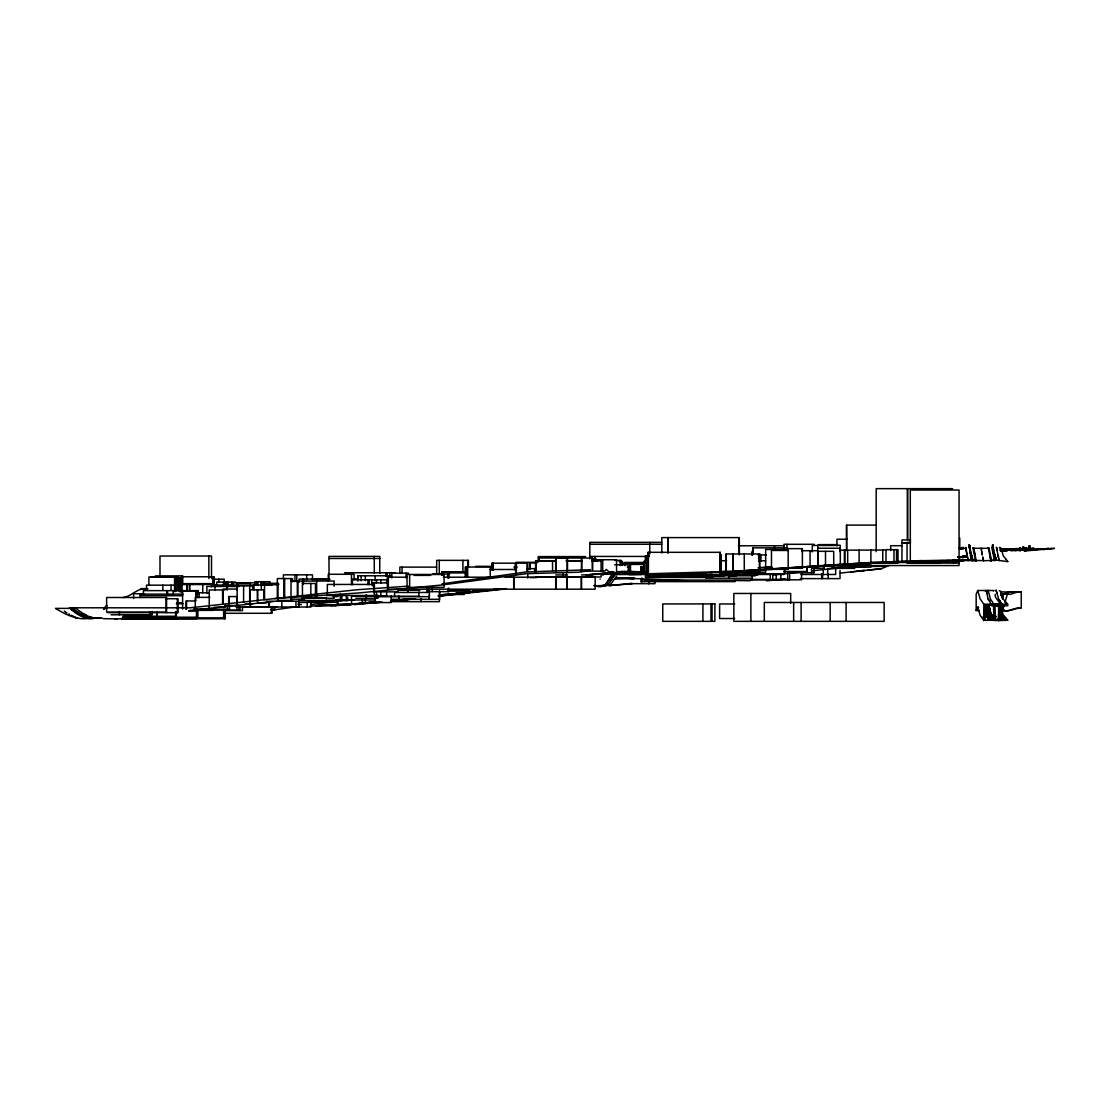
<?xml version="1.0" encoding="UTF-8"?>
<svg xmlns="http://www.w3.org/2000/svg" width="1110" height="1110" viewBox="0 0 1110 1110"><rect width="100%" height="100%" fill="white"/><g stroke="black" fill="none" stroke-linecap="round" stroke-linejoin="round"><path stroke-width="1.5" d="M95.849 617.646C87.274 621.988 73.579 612.637 69.93 607.794L79.393 614.496M969.613 545.62L969.599 548.146L969.613 545.523M971.097 554.237L971.083 556.748L971.097 554.126M983.002 616.785C984.764 624.389 993.63 616.702 998.598 620.476L998.598 605.671C1002.732 602.591 993.755 598.706 995.254 594.294M1019.785 608.197C1014.734 606.74 999.721 616.702 1001.248 606.102M1002.705 598.873L1002.649 594.058L1010.294 594.322L1017.939 591.908L1021.242 591.935L1021.242 608.238C1014.998 607.323 1008.241 613.275 1002.802 609.876M1033.632 548.368L1024.447 550.99L1028.415 549.062L1033.799 548.354L1012.958 548.839L1030.26 548.34L1020.423 550.477L1005.161 550.185M979.242 610.68L976.176 610.486L976.162 594.197L977.716 590.492L980.13 598.9L983.821 604.201L983.821 620.504L983.821 609.681M998.598 620.476L998.598 614.01M993.519 617.521L987.4 617.299L986.79 616.05M993.006 616.577L986.873 616.203M994.643 619.352L988.427 619.144L988.053 618.353M998.417 618.617L1005.119 619.852L1000.54 612.692M1000.235 608.558L1000.429 609.681M1001.345 613.885L1001.414 613.983M998.875 614.982L1002.108 615.273L1001.706 614.676M1004.3 618.548L999.721 618.464M1004.758 619.408L998.223 618.298M998.917 619.352L1005.133 619.838L998.806 619.366M995.184 557.872L995.184 560.397M995.601 557.456L995.601 559.981M1023.059 549.478L1023.226 546.841L1023.018 549.478L1023.808 549.478L1023.6 546.841L1023.781 549.478M1029.15 548.312L1029.317 545.676L1029.095 548.312L1029.913 548.312L1029.691 545.676L1029.844 548.312M971.083 555.791L970.972 553.266L969.96 553.39L969.432 545.523L970.334 553.39M971.07 558.455L971.264 555.819L971.07 558.455L971.833 558.455L971.625 555.819M972.013 557.345L971.819 559.981L972.568 559.981L972.471 557.456M993.741 553.39L992.839 545.523L993.353 553.39L994.393 553.266L994.491 555.791M994.81 560.397L995.018 557.775L995.573 560.397L994.81 560.397L995.476 557.872M1019.466 550.449L1019.66 547.827L1020.229 550.449L1019.452 550.449L1019.674 547.827L1020.215 550.449M969.793 548.118L970.709 553.39M969.96 553.39L970.154 550.768M970.972 553.266L970.32 555.791L971.736 555.93M970.82 554.237L970.709 556.748L971.472 556.748L971.375 554.237M992.631 548.146L992.839 545.523M993.2 548.118L994.116 553.39M994.283 553.155L993.728 555.791L995.129 555.93L995.24 558.455L994.477 558.455L994.671 555.819M989.759 555.638L990.994 560.647L995.975 559.981L995.781 557.345L995.226 559.981L1007.797 561.591M983.682 620.448L980.116 615.176L977.702 606.781L976.162 610.486M1001.178 610.32L1001.248 609.196M981.018 548.243L981.462 548.59M999.555 618.769L1000.082 619.713L999.25 618.769M991.729 616.841L994.019 620.545L993.478 603.66M999.25 590.728C1002.191 590.423 1001.664 596.764 1003.163 599.122L1007.908 604.284L994.005 604.312L995.49 605.796L1002.177 605.741L1002.177 604.256L998.598 599.122L996.239 590.27L995.559 590.728M999.264 606.282L999.957 605.88L1001.234 608.044L1003.149 614.704L1007.908 620.282L995.49 620.615L994.962 605.144M1004.536 619.699L1003.69 618.769M977.633 610.486L978.576 607.226M1004.078 605.449L1002.718 610.125L1002.718 605.311M1004.98 602.328L1007.256 594.53M984.667 605.005L991.951 605.283M1001.164 595.543L1002.663 594.03L1002.663 599.053L1000.554 592.657M1001.178 595.487L1000.554 595.168M991.438 559.926L990.994 561.244L988.288 547.702M994.851 559.981L994.546 560.647L991.854 547.702M996.378 547.549L999.194 560.203M965.145 559.828L975.94 559.898L975.593 560.647L972.887 547.702M991.91 559.939L991.591 560.647L988.885 547.702M996.489 547.369L996.725 548.173M965.131 560.175L968.544 559.898L956.432 561.466M988.288 548.284L973.484 548.284M969.918 547.702L972.624 560.647L975.967 560.092M973.484 547.702L976.176 561.244L976.536 560.494L969.835 560.397L922.313 561.174L867.479 563.256L734.681 571.803M605.519 584.415L610.875 576.104M602.175 585.997L606.115 584.554L609.071 579.753M604.256 585.997L608.336 584.554L613.677 576.104M601.509 585.622L609.945 585.247L616.647 576.104M611.457 576.104C608.113 581.82 604.381 588.772 596.625 586.219M609.071 579.906L613.372 573.884M611.291 579.906L615.592 573.884M104.09 609.418L106.907 605.741M602.938 575.216L603.077 575.396M610.875 576.7L612.789 574.328M603.993 574.272L604.45 573.898M1021.158 592.032L1019.313 591.755M969.099 544.899L968.905 547.535L969.654 547.535L969.557 545.01M972.166 560.397L971.611 557.775L971.403 560.397L983.543 560.606L983.141 559.898M992.507 544.899L992.312 547.535L993.062 547.535L992.964 545.01M999.25 547.646L1000.082 547.41M993.561 550.768L993.381 548.229M994.324 554.126L994.116 556.748L994.879 556.748L994.782 554.237M1000.457 549.02L1007.131 548.95M106.56 605.671L103.632 608.821M146.7 588.855C137.931 587.19 131.688 596.583 122.863 597.568M606.282 574.092L608.211 573.731L604.034 573.579L607.323 573.912L609.667 572.566L611.291 573.634L606.99 573.579M586.871 574.938L609.667 572.566L606.296 569.375L604.7 571.095C595.917 571.4 587.606 570.471 578.893 572.191L526.417 573.676L442.321 584.956L358.225 592.99L274.434 598.609L190.018 607.822L69.93 607.794M1020.257 549.311C1037.753 545.024 1008.837 553.321 1019.327 548.604M606.726 573.121L613.095 574.508L610.292 574.064M1015.456 550.463L1018.702 549.034M1025.834 548.326L1023.545 548.701M603.84 574.12L605.075 573.44M985.236 590.936L985.86 590.492L986.748 592.712L988.275 599.636M993.381 590.936L994.005 590.492L977.716 590.492M989.829 619.338L988.954 618.922M989.634 619.574L988.954 618.631M987.4 590.728L988.094 590.27L990.453 599.122L992.895 602.619M606.115 584.415L602.175 585.844L594.003 585.636M608.336 584.415L606.476 585.594L599.012 585.622M611.291 584.415L609.404 585.594L632.312 583.666M994.019 619.602L989.967 612.803M100.288 617.701L88.98 618.339L85.234 617.243M889.096 565.448L881.298 568.722L840.353 573.065M90.715 617.881C78.31 621.087 65.823 614.704 55.5 608.405L69.333 608.391M1002.177 594.322L1009.864 591.908L1021.242 591.935M1033.604 550.338L1034.381 550.185M1034.631 550.102L1035.838 549.727M1033.84 550.255L1034.575 550.033M1035.297 549.797L1036.074 549.644M1029.012 549.062L1020.423 550.477M1035.061 549.88L1034.09 550.185M1007.741 561.632L1006.048 559.329M959.456 548.465L963.591 547.646M954.753 561.951L965.131 560.3M611.471 574.092L612.512 573.912M613.095 573.912L609.21 573.579M1012.944 549.034L1005.84 550.269L1014.97 548.756M1023.781 550.421L1024.516 550.283M1015.595 550.546L1016.718 550.352L1010.835 550.713M635.905 574.05L627.178 571.483L620.615 571.83M629.814 574.092L631.77 574.037M633.644 574.037L624.208 571.483L617.798 571.678M1044.718 549.006L1054.5 548.409L1024.447 550.99M1043.775 549.062L1048.659 548.368M1049.422 548.715L1051.461 548.395M1043.775 549.644L1048.09 548.368M1039.459 548.992L1040.708 548.839M1037.239 549.339L1036.282 549.492L1040.389 548.895M1038.502 549.145L1037.212 549.394M1040.736 548.784L1040.417 548.839M472.069 591.491L475.135 591.047M1009.739 549.173L1014.457 548.77L1009.739 549.173L1013.805 548.798L1011.807 548.867M1033.632 548.964L1048.09 548.95M442.127 583.818L526.112 571.969L590.395 569.707M271.673 610.25L297.383 606.615M311.091 604.686L328.241 602.272M336.802 601.051L345.376 599.844M472.152 591.588L475.538 591.13M480.2 591.047L439.116 596.07M473.304 591.588L476.509 591.13M959.72 549.034L964.077 548.423L959.72 549.034M477.98 591.13L461.94 593.17M482.85 590.464L486.097 590.02M455.641 593.767L458.957 593.392M464.077 592.629L467.449 592.171M484.973 590.381L488.039 589.965M442.668 594.752L446.067 594.322M439.338 595.779L449.536 594.474M462.815 592.782L467.671 592.185M959.179 547.952L963.383 547.424M462.273 592.976L468.573 592.185M438.367 595.654L466.644 592.296M439.047 595.654L459.262 593.281M461.802 592.893L466.852 592.268M471.916 591.658L476.967 591.033L471.903 591.699M438.45 596.25L506.146 588.924M601.62 585.844L603.687 585.594M443.251 595.168L449.98 594.35M453.352 593.933L458.416 593.323M461.788 592.92L468.531 592.102M438.256 595.862L454.559 593.892M1011.515 549.02L1012.847 548.853M453.255 594.072L456.182 593.739M444.139 595.113L450.715 594.336M453.574 593.892L469.308 592.088M448.593 594.655L451.451 594.336M403.998 599.289L407.342 598.914L404.068 599.289M445.734 594.988L442.807 595.307L449.286 594.433M454.309 594.003L504.287 588.799M412.49 598.928L390.429 601.231M444.222 594.904L449.383 594.322M452.825 593.947L457.986 593.364M406.94 599.511L409.854 599.192M453.407 593.892L459.068 593.351M402.403 599.664L410.672 598.762M444.971 595.029L447.302 594.766M448.287 594.669L449.925 594.488M415.584 598.817L390.72 601.356M455.183 593.905L456.404 593.781M411.644 598.762L390.664 600.76M443.75 595.154L450.369 594.433L447.594 594.78M453.671 594.072L460.553 593.323M274.434 598.609L357.087 589.743L408.508 586.122M466.477 592.296L477.8 591.089L474.4 591.505M467.449 592.296L478.743 591.089M692.029 574.938L697.108 574.383M719.113 572.025L725.884 571.303M758.047 567.862L769.896 566.586M850.635 571.969L864.537 570.485L858.044 570.845M189.088 610.486L273.088 601.606M482.767 590.631L487.789 590.104M772.893 574.938L778.041 574.383M783.174 573.842L798.603 572.219M812.326 570.762L851.745 566.586M881.298 568.722L867.534 570.165M766.635 580.863L785.491 578.865M475.996 591.45L478.771 591.158M487.04 590.312L489.69 590.034M480.755 590.756L488.58 589.979M479.395 590.922L488.802 589.979M480.366 590.922L501.11 588.924M405.053 599.233L408.3 598.914M493.853 589.507L499.916 588.924L493.284 589.507M608.988 585.636L631.784 583.402M1001.775 591.908L1013.999 592.005L1011.335 591.755L1011.335 592.49M406.981 599.233L410.353 598.914M497.821 589.257L500.652 589.008L497.946 589.257M358.585 603.562L362.026 603.243M368.895 602.591L374.056 602.106M396.381 599.997L392.954 600.316L396.437 599.997M357.267 603.729L362.762 603.243M369.325 602.591L374.847 602.106M393.44 600.316L397.283 599.997M355.436 604.048L375.915 602.175M354.173 604.645L380.078 602.203M382.326 602.133L334.901 605.671M376.359 602.175L336.177 605.075M391.525 600.76L403.318 599.664M368.867 602.425L372.308 602.119M368.631 602.577L373.626 602.147M393.634 600.399L398.643 599.955M609.071 573.038L586.233 574.938L608.211 573.731M1001.9 549.02L1000.235 547.619M1001.414 549.159L1003.246 555.943M745.185 570.984L748.14 570.79M762.931 569.832L765.886 569.638M792.484 567.932L795.454 567.737M810.231 566.794L813.186 566.6M839.798 564.893L842.754 564.699M857.53 563.755L860.486 563.561M734.584 571.206L867.396 562.659L922.313 560.578M734.626 571.345L867.451 562.812M739.274 571.359L742.229 571.164M751.095 570.596L754.051 570.401M757.006 570.221L759.975 570.027M768.841 569.458L771.797 569.263M774.752 569.069L777.708 568.889M780.663 568.695L783.618 568.5M786.574 568.32L789.529 568.126M798.395 567.557L801.364 567.363M804.32 567.168L807.275 566.988M816.141 566.405L819.097 566.225M822.052 566.031L825.008 565.836M827.977 565.656L830.918 565.462M833.874 565.267L836.843 565.087M845.709 564.504L848.664 564.324M851.62 564.13L854.575 563.935M863.441 563.367L866.397 563.186M967.115 556.401L959.22 556.845M1002.066 610.084L1002.677 610.042M1003.731 609.973L1002.261 610.07M1003.981 609.959L1001.081 609.945M608.835 572.122L611.874 571.969M609.751 572.066L609.446 572.08M610.819 572.025L612.942 572.025M611.582 571.969L613.553 572.233M90.992 617.243L94.156 618.187L101.954 617.743C91.769 620.379 82.681 613.483 75.091 607.794M624.07 571.65L625.096 571.594M619.005 572.205L629.814 574.689L683.038 573.745M733.363 571.706L736.318 571.553M351.315 604.312L339.521 604.936M352.813 604.229L354.104 604.159M348.207 604.853L351.176 604.686M342.31 605.158L345.279 605.005M959.179 556.818L967.337 556.637L957.916 557.012L967.199 556.498L965.7 547.327L968.156 560.592M1003.426 550.671L1007.02 550.532M734.654 571.206L638.458 574.078M691.918 573.384L694.888 573.26M697.843 573.149L700.798 573.024M703.754 572.899L706.723 572.788M709.678 572.663L712.634 572.552M715.589 572.427L718.558 572.302M721.514 572.177L724.483 572.066M727.438 571.941L730.394 571.83M682.886 573.898L734.792 571.803M916.152 560.8L966.935 559.801M893.05 562.132L896.006 562.021M904.886 561.688L907.855 561.577M875.277 562.812L878.246 562.701M881.201 562.59L884.17 562.465M918.372 561.313L922.41 561.174M634.42 577.949L614.982 578.643L634.004 578.782M1000.915 551.087L1007.214 550.907M957.653 557.012L962.8 556.859L957.916 557.012M1017.259 548.687L1014.776 548.742L1017.259 548.687L1015.844 548.576M1018.342 548.784L1020.478 548.756M1000.221 550.227L1005.077 550.171M1000.221 550.38L1004.092 550.13M1000.707 550.338L1004.938 550.13M1000.499 550.782L1004.092 550.283M959.581 559.926L954.878 560.009M630.73 574.189L634.212 574.189M1010.364 548.909L1018.12 548.798M324.065 605.352L336.871 605.075M315.628 606.088L336.205 605.671M318.709 605.88L321.692 605.824M330.516 605.63L333.486 605.56M1021.144 548.756L1024.572 548.701M928.571 560.911L931.54 560.855M959.553 560.522L960.511 560.508M641.566 574.467L613.122 574.508M650.46 574.314L653.415 574.259M922.66 561.008L925.615 560.966M934.495 560.814L937.464 560.758M940.42 560.703L943.389 560.661M946.344 560.606L949.314 560.55M952.269 560.508L955.238 560.453M966.907 559.953L973.054 560.411M679.084 573.967L682.983 573.898M1003.468 548.978L1014.623 548.839M1009.628 549.311L1011.113 549.284M1011.265 549.45L1001.151 549.603M972.624 559.828L967.115 559.953M1000.901 548.964L1011.03 549.436M1000.707 550.213L1003.454 550.171M1000.124 549.02L1005.341 548.978M1022.157 548.715L1021.394 548.715M88.398 618.187L96.376 618.159M969.391 559.801L972.984 559.898L967.115 559.801L971.777 559.856M963.161 557.123L958.36 557.317M967.171 560.397L971.694 560.397L971.791 557.872M999.597 619.727L1000.068 620.476L1000.068 604.187L983.821 604.201L985.305 605.685L985.167 620.448M1000.457 603.063L1002.177 605.741L1007.908 605.769L1005.313 602.813M952.56 488.65L876.178 488.65L876.178 551.67M846.625 525.113L846.625 550.615L846.486 525.113L875.679 525.113M847.318 539.238L836.94 539.238L836.995 545.829M910.63 539.932L901.986 539.932L901.944 561.535L907.12 561.535M661.726 542.346L589.812 542.346L589.812 558.816M910.45 542.374L907.05 542.374L907.05 563.006L959.054 563.006M901.917 542.804L910.575 542.804L901.986 542.859M589.812 544.261L661.726 544.261M814.102 544.302L783.91 544.302L783.91 549.339M818.986 544.621L837.204 544.621M837.398 545.468L812.284 545.468L812.284 551.906M738.317 545.773L784.076 545.773M902.041 545.704L890.692 545.704L890.72 550.532M786.962 547.854L752.663 547.854L752.663 554.334M817.779 548.243L840.312 548.243L840.325 564.06M788.058 548.645L802.391 548.645L802.391 568.14L788.058 568.14M981.49 548.812L981.587 549.45M788.072 549.492L765.65 549.492L765.65 572.219L720.945 572.219M885.863 549.658L898.004 549.658L898.004 562.992L870.656 562.992M840.256 550.199L886.002 550.005M788.183 550.463L771.464 550.463L771.492 569.319L788.183 569.319L788.197 548.645M802.363 550.713L817.834 550.713M981.504 551.004L981.282 549.45M817.806 551.323L833.707 551.323L833.707 566.044L817.806 566.044M981.823 551.254L981.726 552.683M981.587 551.642L981.753 552.808M753.232 551.989L751.872 551.989L751.872 555.139M982.294 554.611L981.85 553.585L982.031 554.875M758.047 554.958L766.33 554.958M646.006 555.735L649.544 555.735M648.851 555.943L645.354 555.943L645.354 562.465M590.506 556.443L648.184 556.443M585.65 556.596L538.267 556.596L538.267 561.646M649.392 556.596L646.2 556.596L646.2 573.26M982.822 556.915L982.697 557.345M995.323 557.456L995.975 559.981M982.836 557.664L983.224 558.372L982.85 557.775M538.655 557.969L592.643 558.039L592.643 569.86M720.737 557.983L720.557 574.938M329.004 558.483L379.759 558.483M592.532 559.135L596.223 559.135M591.894 559.731L616.549 559.731L616.549 572.815M615.093 560.384L621.031 560.384L621.031 565.365M594.738 560.481L602.688 560.481M983.196 560.37L984.043 560.425M556.277 560.758L535.575 560.758L535.575 572.122M566.419 560.758L581.404 560.758M591.685 560.758L601.093 560.758L601.093 570.498M720.945 560.758L726.592 560.758M759.226 560.758L765.65 560.758M983.293 560.703L991.327 560.522M539.876 560.966L556.277 560.966M566.155 560.966L582.237 560.966M591.685 560.911L597.277 560.911M619.102 561.466L622.488 561.466L622.488 564.921M645.77 561.396L643.897 561.396L643.897 571.594M647.172 561.896L644.077 561.896L644.077 571.969L644.341 561.396M537.282 562.312L516.4 562.312L516.4 570.498M645.174 562.451L624.763 562.451L624.763 565.684M911.13 562.312L959.054 562.312M870.393 562.506L940.586 562.506M536.879 562.937L529.706 562.937L529.706 569.458M621.697 563.214L644.549 563.214M621.433 563.713L626.123 563.713M643.758 564.407L629.842 564.407L629.842 572.427M614.663 564.74L628.315 564.74L628.315 572.815M836.94 565.559L959.054 565.559L959.054 490.023L910.283 490.023L910.311 561.299M475.538 566.336L492.729 566.336M871.294 566.405L885.391 566.405M644.077 566.627L640.886 566.627L640.886 571.636M853.854 566.669L865.745 566.669M436.535 567.113L399.864 567.113L399.864 573.523M513.888 567.141L517.149 567.141M627.289 567.21L630.313 567.21M802.363 567.127L817.834 567.127L817.779 545.232L840.214 545.232L840.214 551.809M831.959 567.154L870.962 567.154M765.65 567.543L772.546 567.543M811.812 568.237L824.258 568.237L824.258 565.156M829.212 568.375L854.783 568.375M526.959 568.653L534.604 568.653L534.604 571.914M490.051 569.486L516.233 569.486M784.215 571.497L807.275 571.497L807.275 566.475M465.853 571.941L441.683 571.941L441.683 575.133M442.238 572.191L465.631 572.191M613.108 572.177L614.01 572.385M613.858 572.427L614.607 572.593M742.16 572.635L759.906 572.635M344.516 572.746L395.243 572.746M788.322 572.746L814.005 572.746L814.005 569.333M466.158 572.927L447.996 572.927L447.996 578.102M720.501 573.01L734.695 573.01M408.494 573.149L391.844 573.149L391.844 577.991M615.981 573.149L616.73 573.301M720.251 573.301L739.343 573.301M616.591 573.357L617.479 573.565M617.34 573.62L617.646 573.717M617.951 573.828L619.005 574.064M632.839 574.037L627.552 573.579M721.666 573.981L784.701 573.953L784.701 568.14M432.761 574.05L449.675 574.05M618.7 574.064L619.463 574.231M634.365 574.189L624.208 571.636M754.745 574.453L783.896 574.453M800.962 574.481L835.663 574.481L835.663 568.362M651.376 574.73L758.186 574.716M555.694 574.938L567.515 574.938M581.446 574.938L592.643 574.938M646.2 574.938L721.445 574.744L721.445 571.414M748.737 574.841L756.937 574.841M414.016 575.382L430.68 575.382M155.317 575.882L182.734 575.882L182.734 584.165M391.275 575.785L357.795 575.785L357.795 580.794M712.648 575.812L755.272 575.812M648.531 576.104L723.928 576.104M729.867 576.09L736.318 576.09M151.071 576.798L178.002 576.798L178.002 590.506M183.566 576.77L214.313 576.77L214.313 585.386M535.575 576.992L601.093 576.992L601.093 573.745M407.537 577.2L387.362 577.2L387.362 587.481M443.306 577.2L494.116 577.2M505.119 577.2L595.168 577.2L595.168 589.188L387.362 589.188M712.675 577.158L645.354 577.158L645.409 573.898M646.006 577.491L706.21 577.491M530.011 577.602L536.879 577.602M176.629 578.144L181.554 578.144M705.752 578.185L752.289 578.185L752.289 575.285M800.296 578.615L840.02 578.615L840.02 570.457M329.92 578.948L299.076 579.087L299.076 582.417M352.8 578.948L357.919 578.948M600.205 579.045L600.066 579.281M213.744 579.198L224.22 579.198L224.22 582.514M312.645 579.476L329.628 579.476M750.665 579.434L788.877 579.462M750.707 579.808L801.559 579.808L801.559 572.968M643.897 580.086L751.747 580.086M734.057 580.53L750.096 580.752M290.903 581.099L334.138 581.016L334.138 586.191M640.886 581.626L735.167 581.626M235.681 582.084L216.755 582.084L216.755 585.456M248.279 582.833L231.574 582.833L231.574 586.246M255.203 582.847L238.206 582.847L238.206 586.233M387.848 582.917L372.488 582.917L372.488 585.9M261.322 583.333L278.624 583.333M302.447 583.485L315.49 583.485L315.49 598.332L302.447 598.332M212.801 583.652L181.749 583.652L181.749 591.769M629.842 583.666L654.942 583.666L654.942 580.461M181.679 584.54L209.679 584.54M278.818 584.554L261.308 584.554L261.308 589.549M214.313 584.762L215.548 584.762M212.135 585.053L272.047 585.053M174.575 585.164L146.534 585.164L146.534 590.256M239.011 586.482L206.89 586.482L206.89 593.24M237.36 589.049L223.193 589.049L223.193 603.868M397.977 589.077L408.785 589.077M499.306 589.077L500.111 589.077M224.941 589.951L209.235 589.951L209.235 608.724M397.63 590.256L419.83 590.256M447.635 590.381L470.057 590.381M197.344 590.909L182.595 590.909L182.595 609.071M447.719 591.019L468.42 591.019M471.681 591.297L477.855 591.297M427.308 591.644L448.884 591.644L448.884 588.272M373.501 591.866L397.977 591.866L397.977 588.883M467.31 592.31L468.406 592.213L465.603 592.587M395.604 592.462L428.543 592.462L428.543 588.272M467.463 592.393L464.743 592.712M197.164 592.768L209.138 592.768M144.411 593.739L133.589 593.739L133.589 598.54M183.039 594.127L140.137 594.127L140.137 597.582M442.751 594.488L464.368 594.488M140.401 595.709L182.623 595.709M352.439 596.139L386.627 596.139L386.627 592.879M375.43 596.306L418.914 596.306M236.971 596.569L228.702 596.569L228.702 603.826M332.986 596.569L337.94 596.569M376.457 596.667L429.39 596.667L429.39 590.395M209.804 597.374L195.249 597.374L195.249 607.711M303.613 597.832L325.938 597.832M303.016 598.29L334.138 598.29L334.138 594.835M355.602 598.29L377.886 598.29L377.886 595.126M165.848 598.734L177.988 598.734L177.988 612.664L107.781 612.664M290.903 599.164L304.612 599.164M391.275 599.317L439.629 599.317L439.629 591.019M335.539 599.997L375.485 599.997M328.255 600.302L354.118 600.302M277.32 600.413L292.554 600.413M300.255 600.621L347.694 600.621L347.694 597.277M195.637 600.954L186.064 600.954L186.064 609.39M266.206 601.245L297.938 601.176M390.567 601.648L439.394 601.648L439.394 595.154M307.817 602.258L337.176 602.258M299.076 602.411L331.224 602.411M361.138 602.563L391.275 602.563L391.275 595.862M176.851 602.785L182.304 602.785M257.284 602.91L266.414 602.91M368.021 602.883L368.895 602.883M176.337 603.701L183.108 603.701M245.116 604.062L252.58 604.062M734.654 603.965L719.613 603.965L719.613 618.52L734.654 618.52M336.191 604.173L362.276 604.173L362.276 599.358M298.285 604.575L301.407 604.575M318.39 604.714L336.497 604.714M236.971 605.269L236.61 596.569M224.733 605.519L238.914 605.519M988.275 598.9L991.841 605.63L998.598 605.671L998.001 605.005M984.653 606.587L989.121 606.643M252.109 606.74L277.292 606.74M984.653 606.74L989.19 606.837M235.875 606.906L310.939 607.031L310.939 602.314M984.709 606.892L989.19 606.99M214.244 607.281L224.941 607.281M244.172 607.198L253.524 607.198M984.806 607.142L987.914 607.337M984.903 607.35L987.997 607.558M984.986 607.586L989.579 607.808M985.083 607.836L989.676 608.03M985.18 608.044L989.731 608.238M985.264 608.294L989.773 608.46M203.019 608.724L211.372 608.724M985.319 608.516L989.842 608.724M985.361 608.738L989.884 608.946M194.056 609.071L197.344 609.071M985.43 609.015L989.94 609.168M193.75 609.265L229.534 609.265L229.534 605.977M985.472 609.223L989.995 609.39M985.527 609.446L990.037 609.612M270.66 609.779L274.808 609.779L274.808 606.657M985.569 609.667L990.092 609.876M985.625 609.903L990.148 610.098M206.89 610.125L239.011 610.125L239.011 606.754M985.68 610.167L990.203 610.32M195.013 610.375L213.231 610.375M985.736 610.375L990.259 610.583M223.596 610.611L242.479 610.611L242.479 607.364M985.791 610.611L990.3 610.805M188.728 611.152L196.484 611.152M984.459 611.319L988.968 611.471M984.514 611.527L989.038 611.735M984.556 611.749L990.592 612.193M984.625 612.026L990.675 612.442L984.667 612.234M984.723 612.47L990.592 612.082M984.764 612.678L990.772 612.887M984.82 612.9L990.855 613.108M224.511 613.289L272.047 613.289L272.047 606.754M984.875 613.136L990.925 613.331M984.972 613.4L990.994 613.566M985.042 613.608L991.063 613.788M991.147 614.052L985.111 613.844L991.41 614.496M985.18 614.066L991.216 614.246M985.375 614.524L991.618 614.746M111.014 614.787L152.223 614.787L152.223 611.513M985.569 614.76L991.827 614.968M998.82 614.76L1001.969 614.968M985.777 614.982L992.021 615.204M71.387 615.426L70.873 615.328M992.229 615.439L985.749 614.801M999.097 615.217L1002.386 615.439M71.304 615.537L72.469 615.967M992.423 615.662L985.971 615.065M999.291 615.453L1003.079 616.522M72.247 615.856L71.526 615.648M986.388 615.675L992.631 615.897M999.5 615.675L1002.788 615.897M986.582 615.897L992.756 616.133M999.708 615.897L1002.941 616.119M73.121 616.286L72.386 616.078M123.071 616.258L176.337 616.258L176.337 611.596M986.762 616.147L992.881 616.355M999.902 616.147L1003.065 616.355M73.038 616.397L71.956 615.856M1000.041 616.383L1003.19 616.591M987.067 616.716L993.145 616.827M998.82 616.702C1004.286 616.092 1005.327 618.645 999.194 617.521M987.137 616.841L993.27 617.063M998.82 616.855L1003.454 617.049M122.766 617.215L197.885 617.215L197.885 610.458M987.276 617.077L993.394 617.271M998.931 617.063L1003.593 617.285M999.069 617.299L1003.717 617.521M993.644 617.757L987.359 617.077M76.729 617.757L77.02 617.84M122.946 617.895L224.498 617.84M987.636 617.757L993.769 617.965M999.333 617.757L1004.231 618.575M987.775 617.992L993.894 618.214M999.458 617.992L1003.787 617.632M121.947 618.381L178.53 618.381M987.9 618.228L994.033 618.45M999.583 618.228L1004.467 618.991M120.962 618.603L197.108 618.603M994.144 618.659L988.025 618.45L987.595 617.521M114.774 618.783L225.288 618.783L225.288 610.278M988.15 618.686L994.283 618.908M988.288 618.922L994.754 619.644M1004.855 619.366L998.903 619.491M988.608 619.38L994.907 619.741L988.802 619.616M999.014 619.602L1005.133 619.81M967.087 559.801L970.764 559.842M632.436 574.023L637.487 574.064L633.921 574.037M634.212 574.037L635.281 574.189M638.514 574.078L636.71 574.05M1003.287 550.713L1000.762 550.685M637.487 574.203L638.514 574.217M636.391 574.05L633.324 573.579M102.994 618.672L117.452 618.867M310.12 605.991L316.905 606.088M958.291 557.262L963.341 557.345M141.012 588.577L147.907 588.73M647.033 571.928L627.178 571.483L643.966 571.886M687.853 580.863L615.606 577.699L634.101 578.643M594.169 585.567L600.024 585.9M1000.554 549.02L1001.511 549.089M958.416 557.414L963.494 557.664M620.365 574.453L618.548 574.023M630.411 574.092L621.988 571.483M609.806 573.579L612.054 574.092M91.2 618.187L86.469 616.605M91.2 618.339L84.859 615.953M88.98 618.187L82.653 615.953M613.4 572.274L614.149 572.427M615.828 573.107L618.7 573.981M621.406 571.483L628.149 573.731M989.468 619.269L989.163 618.686M991.841 605.63L991.841 604.145M84.249 616.744L79.878 614.885M83.666 616.605L85.831 617.396M84.554 614.343L86.039 615.065M81.599 614.343L84.859 616.106M79.393 614.343L82.653 616.106M1003.967 556.61L1006.021 559.26M66.711 612.72L66.267 612.442M68.959 614.094L69.403 614.371M66.198 612.581L66.642 612.859M77.742 611.971L81.599 614.496M78.796 614.343L69.333 607.794M68.889 614.232L69.333 614.51M75.535 611.971L69.93 607.891L75.535 612.123M72.136 607.794L77.742 612.123M64.394 611.055L64.325 611.221M65.337 611.749L65.268 611.929M1004.328 619.602L1001.942 615.953M1000.665 614.218L1002.247 615.953M1002.039 615.884L1000.665 614.51L999.555 609.307M994.935 615.176L996.336 616.785M989.884 612.567L993.7 618.922M990.342 613.996L992.049 615.897M985.902 613.996L987.595 615.897M987.387 615.842L985.527 612.803M993.603 618.686L994.199 619.56L993.394 618.631M1001.942 615.648L1003.995 619.061M991.743 615.606L993.603 618.867M987.595 615.606L989.246 618.922M987.303 615.606L989.163 618.867M998.389 557.234L997.668 555.042M975.579 557.817L973.692 547.924M988.219 605.602L990.175 612.873M987.928 605.602L988.899 607.864M967.504 557.04L968.1 560.453M999 560.647L998.598 558.774M1001.275 613.677L1001.456 614.302M1001.151 613.067L1000.707 611.041M990.55 614.052L989.107 607.808M990.092 612.803L990.633 614.288M985.638 612.803L986.193 614.288M986.11 614.052L985.014 609.681M985.444 612.567L985.985 614.052M1000.235 612.692L1000.97 614.51M988.511 547.924L988.719 548.77M1000.609 610.403L1000.152 608.169M1000.54 610.084L1000.804 611.527L1000.304 608.946M988.816 607.808L989.884 612.873M999.5 607.6L1000.54 612.997M988.982 608.793L990.023 613.885M983.113 559.662L983.044 559.19M996.78 548.562L996.946 549.755M972.193 557.345L972.193 559.981M1008.102 592.365L1008.102 593.101M994.005 612.984L994.019 620.545M1001.622 603.66L1001.622 605.144M1000.998 612.359L1001.22 613.455M1000.776 611.249L1000.998 612.47M999.874 600.538L999.874 601.287M999.611 606.684L999.832 607.392M998.598 599.122L998.598 599.858M997.141 592.518L997.141 593.253M996.239 590.27L996.239 591.006M994.491 554.126L994.491 556.748M994.518 619.352L994.061 618.506M994.102 553.155L994.102 555.791M993.02 545.523L993.006 548.146M989.676 600.496L989.676 601.231M986.748 592.712L986.748 593.448M985.86 590.492L985.86 591.228M971.791 557.775L971.791 560.397M959.761 537.962L959.761 548.09M907.578 488.65L907.578 539.751M907.494 488.65L907.494 539.751M896.561 549.658L896.505 562.992M893.98 549.658L893.98 562.992M886.002 549.658L886.002 562.992M882.728 550.005L882.783 562.992M870.892 550.005L870.892 564.06L844.946 564.06L844.946 550.199M859.112 550.199L859.071 564.06M847.693 550.199L847.693 564.06M846.097 602.466L846.097 621.35M844.377 550.199L844.377 564.06M830.183 602.466L830.183 621.35M828.199 573.717L828.199 578.615M827.713 568.362L827.713 574.481M825.507 551.323L825.507 566.044M823.245 568.362L823.245 574.481M822.566 573.717L822.566 578.615M821.678 573.717L821.678 578.615M817.848 551.323L817.848 566.044M813.824 569.333L813.824 572.746M811.493 569.333L811.521 572.746M810.064 550.713L810.064 567.127M806.803 568.14L806.803 571.497M802.253 548.645L802.253 551.892M801.115 602.466L801.115 621.35M793.65 602.466L793.65 621.35M790.681 603.299L790.681 593.462L733.835 593.462L733.835 621.35L884.143 621.35L884.143 602.466L764.304 602.466L764.304 621.35M789.654 572.968L789.654 579.808M787.725 572.968L787.725 579.808M786.962 544.302L786.962 549.339M784.284 570.693L784.284 573.953M780.816 574.675L780.816 579.808M776.223 574.564L776.223 579.434M774.489 545.773L774.489 549.145M772.768 574.564L772.768 579.434M770.257 574.564L770.257 579.434M760.947 554.958L760.947 561.452M759.407 553.973L759.407 571.594M758.99 554.958L758.99 561.452M753.232 547.854L753.232 554.334M752.386 551.989L752.386 555.139M750.873 593.462L750.873 621.35M744.255 553.973L744.297 571.594M739.343 554.611L739.343 537.601L661.796 537.601L661.796 552.905M739.163 537.601L739.163 554.611M733.058 553.973L733.058 571.594M732.85 553.973L732.85 571.594M728.965 575.285L728.882 578.185M726.273 553.973L726.273 571.594M721.125 561.244L720.945 554.584L720.737 574.938M721.125 571.414L721.125 574.744M720.265 574.938L720.265 552.322L647.838 552.322L647.838 574.938M720.057 552.322L720.057 574.938M712.051 603.923L712.051 621.35M710.983 603.923L710.983 621.35M702.908 603.923L702.908 621.35M668.026 537.601L668.026 552.905M667.956 537.601L667.956 552.905M649.766 542.346L649.766 553.973M648.823 580.461L648.823 583.666M648.74 580.461L648.74 583.666M648.406 552.322L648.406 574.938M646.506 556.596L646.506 574.938M642.149 566.627L642.149 571.636M642.149 578.296L642.149 581.626M641.885 566.627L641.885 571.636M641.885 578.296L641.885 581.626M641.094 566.627L641.094 571.636M641.094 578.296L641.094 581.626M630.508 564.407L630.508 572.427M629.537 567.21L629.537 571.914M621.794 561.466L621.794 564.921M620.171 560.384L620.171 565.365M602.688 559.731L602.688 570.776M594.988 556.443L594.988 559.842M592.324 558.039L592.324 569.86M581.765 558.039L581.765 571.553M581.529 577.2L581.529 589.188M581.446 558.039L581.446 571.553M581.293 577.2L581.293 589.188M567.515 571.525L567.515 557.844L555.694 557.844L555.694 571.525M567.252 577.2L567.252 589.188M567.168 557.844L567.168 571.525M567.168 577.2L567.168 589.188M566.419 573.745L566.308 576.992M562.923 573.745L562.923 576.992M556.054 557.844L556.054 571.525M555.985 577.2L555.985 589.188M555.694 577.2L555.694 589.188M552.489 560.758L552.586 570.498M539.044 557.969L539.044 561.396M538.655 556.596L538.655 561.646M536.075 560.758L536.075 572.122M530.011 562.937L530.011 569.458M527.75 571.4L527.75 563.103L515.609 563.103L515.609 569.749M527.75 574.716L527.75 578.046M526.959 563.103L526.959 571.4M515.997 563.103L515.997 574.716M515.47 567.141L515.47 570.568M515.373 570.11L515.373 563.186L492.105 563.186L492.105 570.11M513.916 577.2L513.916 589.188M513.708 577.2L513.708 589.188M493.173 563.186L493.173 570.11M492.632 563.186L492.632 570.11M492.285 563.186L492.285 570.11M490.245 577.283L490.245 567.057L465.229 567.057L465.229 577.283M468.42 567.168L468.42 560.356L436.674 560.356L436.674 573.981M467.962 560.356L467.962 567.168M467.671 567.057L467.671 577.283M467.144 567.057L467.144 577.283M466.366 567.057L466.366 577.283M462.925 560.356L462.925 572.288M448.884 572.927L448.884 578.102M448.315 572.927L448.371 578.102M448.343 588.272L448.343 591.644M447.635 574.05L447.635 577.325M442.155 571.941L442.155 575.133M439.491 591.491L439.491 594.752M439.283 560.356L439.283 573.981M432.289 588.272L432.192 591.644M429.001 596.001L429.001 599.317M426.948 589.244L426.948 592.462M420.995 598.401L420.995 601.648M418.914 591.963L418.914 596.667M409.646 574.467L409.646 587.384M407.897 589.244L407.897 592.462M407.689 589.244L407.689 592.462M406.038 573.149L406.038 577.991M402.07 567.113L402.07 573.523M398.851 596.001L398.851 599.317M394.619 592.893L394.619 596.306M389.679 572.746L389.679 576.007M388.347 577.2L388.347 587.481M387.126 572.746L387.126 576.007M386.627 583.083L386.627 579.822L352.439 579.822L352.439 584.72M385.85 572.746L385.85 576.007M380.813 579.822L380.813 583.083M380.813 592.879L380.813 596.139M379.759 573.232L379.759 556.401L329.004 556.401L329.004 579.795M376.526 579.822L376.526 583.083M376.526 592.879L376.526 596.139M375.43 595.126L375.43 598.29M375.194 575.785L375.013 580.794M375.194 597.541L375.013 602.563M374.361 582.917L374.361 591.866M374.264 556.401L374.264 573.232M374.07 582.917L374.07 585.9M373.501 582.917L373.501 585.9M371.808 579.822L371.808 584.72M369.172 579.822L369.172 584.72M367.937 579.822L367.937 584.72M366.425 595.126L366.425 598.29M365.939 595.126L365.939 598.29M365.356 575.785L365.356 580.794M365.356 599.22L365.356 602.563M361.138 575.785L361.138 580.794M358.155 575.785L358.155 580.794M354.118 579.489L354.118 574.286L328.255 574.286L328.255 581.224M351.481 574.286L351.481 584.692M351.481 596.833L351.634 604.173M346.362 595.598L346.362 600.621M341.852 595.598L341.852 600.621M340.312 593.933L340.312 600.621M338.037 599.358L338.037 604.173M326.451 597.277L326.451 600.621M316.669 581.016L316.669 598.29M312.493 579.947L312.493 574.841L283.397 574.841L283.397 578.241M310.828 583.485L310.828 598.332M307.192 602.314L307.192 607.031M306.679 574.841L306.679 579.947M303.46 579.087L303.46 582.417M302.919 579.087L303.016 584.471M302.447 581.099L302.447 599.164M299.006 600.177L299.006 606.906M298.41 601.356L298.41 604.575M297.91 581.099L297.91 595.876M297.327 581.099L297.327 595.876M296.758 574.841L296.758 581.64M295.954 601.856L295.954 606.906M294.982 574.841L294.982 581.64M292.554 581.931L292.554 578.574L277.32 578.574L277.32 598.734M291.028 578.574L291.028 600.413M284.646 578.574L284.646 597.055M283.896 578.574L283.896 597.055M281.829 601.856L281.829 606.906M277.958 599.567L277.958 584.415L264.527 584.415L264.527 599.567M274.003 606.657L274.003 609.779M271.339 606.754L271.339 613.289M269.994 585.095L269.994 581.696L254.759 581.696L254.759 585.095M269.355 601.856L269.355 606.906M268.634 601.856L268.634 606.906M264.097 581.696L264.097 585.095M263.875 599.65L263.875 589.854L250.027 589.854L250.027 602.91M261.141 581.696L261.141 585.095M257.881 581.696L257.881 585.095M257.7 589.854L257.7 601.287M257.353 589.854L257.353 601.287M256.785 581.696L256.785 585.095M253.996 585.053L253.996 589.854M252.58 589.202L252.58 585.9L237.179 585.9L237.138 605.519M250.472 603.549L250.472 606.906M250.263 603.549L250.263 606.906M249.972 582.847L249.972 586.233M249.681 585.9L249.681 602.411M243.603 585.9L243.603 602.411M240.079 607.364L240.079 610.611M236.929 586.482L236.929 589.868M236.929 606.754L236.929 610.125M232.906 582.833L232.906 586.246M232.67 582.833L232.67 586.246M231.879 582.084L231.879 586.246M229.118 596.569L229.118 603.826M228.369 582.084L228.369 585.456M227.481 605.977L227.481 609.265M227.3 582.084L227.3 585.456M227.245 586.482L227.245 589.868M226.926 586.482L226.926 589.868M226.038 582.084L226.038 585.456M225.524 582.084L225.524 585.456M224.456 582.084L224.456 585.456M224.498 609.473L224.498 618.783M223.596 609.473L223.596 617.84M223.512 582.084L223.512 585.456M222.597 589.951L222.597 603.812M218.823 579.198L218.823 582.514M215.035 586.482L215.035 589.868M212.801 576.77L212.801 585.386M211.51 578.546L211.51 556.027L159.993 556.027L159.993 576.812M211.33 583.652L211.33 586.899M208.847 556.027L208.847 578.546M202.755 584.54L202.755 592.851M199.134 592.768L199.134 597.721M198.301 593.836L198.301 590.631L143.37 590.631L143.37 593.836M197.344 590.631L197.344 597.513M196.484 610.458L196.484 617.215M195.776 590.909L195.776 600.815M189.741 584.54L189.741 591.186M189.408 584.54L189.408 591.186M186.535 600.954L186.535 609.39M181.554 575.882L181.554 591.727M180.777 578.144L180.777 591.727M180.375 578.144L180.375 591.727M179.279 578.144L179.279 591.727M177.364 598.734L177.364 612.664M176.948 576.798L176.948 590.506M175.727 591.533L175.727 576.978L148.893 576.978L148.893 585.067M175.63 611.596L175.63 616.258M174.575 576.978L174.575 591.533M173.285 590.631L173.285 593.836M171.037 585.164L171.037 590.256M167.513 590.631L167.513 593.836M166.944 590.631L166.944 593.836M166.098 597.499L166.056 612.664M162.837 585.164L162.837 590.256M157.176 611.596L157.176 616.258M156.732 611.596L156.732 616.258M150.03 611.513L150.03 614.787M119.394 611.513L119.394 614.787M969.28 545.01L969.28 547.535L969.28 544.899M994.851 555.93L994.851 558.455L994.851 555.819M1019.826 547.938L1019.826 550.449L1019.854 547.938M1023.392 546.952L1023.378 549.478L1023.392 546.952M1029.456 545.787L1029.442 548.312L1029.456 545.787M970.695 553.155L970.695 555.791L970.709 553.155M105.936 606.587L103.771 609.126L105.936 606.587M954.739 562.257L953.518 562.506L954.739 562.257M966.685 555.999L962.203 556.387L966.768 556.068M759.753 553.973L725.982 553.973L725.982 571.594L759.753 571.594L759.753 553.973M615.37 572.843L614.621 572.691L615.37 572.843M616.119 573.107L615.217 572.899L615.967 573.051M444.083 574.467L407.037 574.467L407.037 587.384L444.083 587.384L444.055 574.439M374.292 584.443L327.339 584.443L327.339 595.501L374.292 595.501L374.292 584.443M166.569 597.499L106.629 597.499L106.629 612.082L166.569 612.082L166.569 597.499M714.895 603.923L662.753 603.923L662.753 621.35L714.895 621.35L714.895 603.923M990.356 611.027L984.39 611L990.328 611.041M75.966 617.673L74.814 617.188L75.966 617.673M1002.649 599.053L1002.649 594.058L1002.663 599.039M992.687 547.535L992.687 545.01L992.687 547.535M971.458 558.455L971.444 555.93L971.444 558.455M237.498 586.246L237.498 582.833L237.415 586.246M186.855 591.186L186.855 584.54L186.716 591.186"/></g></svg>
